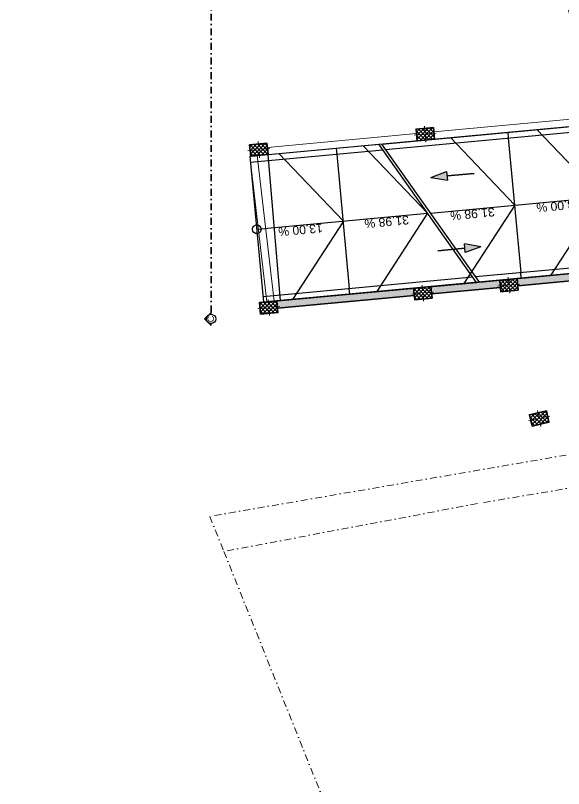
# Model space of a CAD drawing. Header units: millimetres. Extents: x -7085 to 93650, y -113521 to 35214.
# Drawn here: x 33311 to 52215, y -46773 to -20125 of the extents above; entities that cross this region are included whole.
import ezdxf
from ezdxf.enums import TextEntityAlignment as Align

# ---------------------------------------------------------------- set-up
doc = ezdxf.new("R2010")
doc.units = ezdxf.units.MM
doc.header["$MEASUREMENT"] = 0
doc.linetypes.add('Dot & Dashed', pattern=[502.708322, 238.125, -132.291667, 0, -132.291655])
doc.linetypes.add('Wipeout_Contour', pattern=[1000, 0, -1000])
for name, color, linetype in [('A - Muret', 7, 'Continuous'), ('A - Pllaka mbi bodrum', 7, 'Continuous'), ('A - Prerjet', 7, 'Continuous'), ('A - Shtyllat', 7, 'Continuous'), ('A -Polyline', 7, 'Continuous')]:
    doc.layers.add(name, color=color, linetype=linetype)
for name, color, linetype, lineweight, true_color in [('A - Muret_Pen_No__102', 7, 'Continuous', 13, 0xcccccc), ('A - Muret_Pen_No__82', 7, 'Continuous', 20, 0xaaaaaa), ('A - Parcelat_Pen_No__161', 7, 'Continuous', 13, 0x6a6a6a), ('A - Prerjet_Pen_No__48', 7, 'Continuous', 25, 0xa80f02), ('A - Prerjet_Pen_No__8', 7, 'Continuous', 35, 0xa80f02), ('A -Polyline_Pen_No__48', 7, 'Continuous', 25, 0xa80f02), ('A -Polyline_Pen_No__8', 7, 'Continuous', 35, 0xa80f02)]:
    doc.layers.add(name, color=color, linetype=linetype, lineweight=lineweight, true_color=true_color)
for name, color, linetype, lineweight in [('A - Muret_Pen_No__7', 7, 'Continuous', 35), ('A - Pllaka mbi bodrum_Pen_No__42', 8, 'Continuous', 25), ('A - Rampa_Pen_No__42', 8, 'Continuous', 25), ('A - Shtyllat_Pen_No__1', 7, 'Continuous', 13), ('A - Shtyllat_Pen_No__7', 7, 'Continuous', 35)]:
    doc.layers.add(name, color=color, linetype=linetype, lineweight=lineweight)
doc.styles.add('GENERATED_STYLE_2', font='')
doc.styles.get('GENERATED_STYLE_2').set_extended_font_data('Arial')
pattern_1 = [(45, (0, 0), (-68.94291, 68.94291), []), (135, (0, 0), (68.94291, 68.94291), [])]

# ---------------------------------------------------------------- blocks, each defined once
blk = doc.blocks.new('Slab_4', base_point=(52202, -19051))
at = {"layer": 'A - Pllaka mbi bodrum_Pen_No__42', "color": 8, "linetype": 'Continuous', "lineweight": 25, "flags": 128}
blk.add_lwpolyline([(52202, -19051), (4150, -19050), (4150, -24901), (27100, -24901), (27100, -53141), (34367, -53141), (34572, -54048), (58272, -48655), (58121, -47975), (60193, -47573), (56977, -33242), (55470, -33580), (54395, -28800), (53758, -28901), (42448, -29954), (42022, -24921), (53287, -23873)], close=True, dxfattribs=at)
blk = doc.blocks.new('Slab_9', base_point=(4150, -19050))
at = {"layer": 'A - Pllaka mbi bodrum_Pen_No__42', "color": 8, "linetype": 'Continuous', "lineweight": 25, "flags": 128}
blk.add_lwpolyline([(4150, -19050), (4150, -24901), (27100, -24901), (27100, -53141), (34367, -53141), (34572, -54048), (55898, -49195), (55730, -48438), (52543, -34237), (55470, -33580), (54395, -28800), (53758, -28901), (42448, -29954), (42022, -24921), (53287, -23873), (52202, -19051)], close=True, dxfattribs=at)
blk = doc.blocks.new('Wall_54', base_point=(41980, -29998))
at = {"layer": 'A - Muret_Pen_No__102', "linetype": 'Continuous', "lineweight": 0, "true_color": 0xcccccc}
for points in [[(54073, -28872), (50611, -29194), (50634, -29443), (54058, -29124), (54005, -28887)], [(47643, -29471), (47666, -29719), (50037, -29499), (50013, -29250)], [(42329, -29965), (42352, -30214), (47068, -29775), (47045, -29526)]]:
    blk.add_hatch(color=254, dxfattribs=at).paths.add_polyline_path(points)
at = {"layer": 'A - Muret_Pen_No__7', "color": 7, "linetype": 'Continuous', "lineweight": 35, "flags": 128}
for points in [[(54073, -28872), (50611, -29194)], [(50013, -29250), (47643, -29471)], [(50634, -29443), (54058, -29124)], [(47045, -29526), (42329, -29965)], [(47666, -29719), (50037, -29499)], [(42352, -30214), (47068, -29775)]]:
    blk.add_lwpolyline(points, dxfattribs=at)
blk = doc.blocks.new('Wall_55', base_point=(41980, -29998))
at = {"color": 254, "linetype": 'Wipeout_Contour', "lineweight": 0, "ltscale": 297032.448209}
blk.add_wipeout([(41400, -24979), (41980, -29998), (42229, -29975), (41649, -24956), (41425, -24977), (41425, -24977)], dxfattribs=at).dxf.layer = 'A - Muret'
at = {"layer": 'A - Muret_Pen_No__82', "color": 253, "linetype": 'Continuous', "lineweight": 20, "true_color": 0xaaaaaa, "flags": 128}
for points in [[(41400, -24979), (41425, -24977)], [(41400, -24979), (41980, -29998)], [(42229, -29975), (41649, -24956)]]:
    blk.add_lwpolyline(points, dxfattribs=at)
blk = doc.blocks.new('Wall_56', base_point=(42022, -24921))
at = {"color": 254, "linetype": 'Wipeout_Contour', "lineweight": 0, "ltscale": 426727.309071}
blk.add_wipeout([(47141, -24194), (41999, -24673), (42022, -24921), (52888, -23910), (52833, -23664), (47738, -24138), (47761, -24387), (47164, -24443)], dxfattribs=at).dxf.layer = 'A - Muret'
at = {"color": 254, "linetype": 'Wipeout_Contour', "lineweight": 0, "ltscale": 174903.280879}
blk.add_wipeout([(53234, -23627), (53289, -23872), (53266, -23624)], dxfattribs=at).dxf.layer = 'A - Muret'
at = {"layer": 'A - Muret_Pen_No__82', "color": 253, "linetype": 'Continuous', "lineweight": 20, "true_color": 0xaaaaaa, "flags": 128}
for points in [[(52833, -23664), (47738, -24138)], [(53266, -23624), (53234, -23627)], [(53289, -23872), (53266, -23624)], [(42022, -24921), (52888, -23910)], [(53289, -23873), (53289, -23872)], [(47141, -24194), (41999, -24673)], [(41999, -24673), (42022, -24921)]]:
    blk.add_lwpolyline(points, dxfattribs=at)
blk = doc.blocks.new('Column_101', base_point=(41705, -24750))
at = {"layer": 'A - Shtyllat', "linetype": 'Continuous', "lineweight": 0, "true_color": 0x000000}
h = blk.add_hatch(dxfattribs=at)
h.set_pattern_fill('Concrete_Block', color=18, style=0, pattern_type=2)
h.set_pattern_definition(pattern_1)
h.paths.add_polyline_path([(41985, -24523), (41388, -24579), (41425, -24977), (42022, -24921)])
at = {"layer": 'A - Shtyllat_Pen_No__1', "color": 7, "linetype": 'Continuous', "lineweight": 13}
for p, q in [((41697, -24670), (41679, -24471)), ((41625, -24758), (41327, -24785)), ((41785, -24743), (42083, -24715)), ((41712, -24830), (41731, -25029))]:
    blk.add_line(p, q, dxfattribs=at)
blk.add_point((41705, -24750), dxfattribs=at)
at = {"layer": 'A - Shtyllat_Pen_No__7', "color": 7, "linetype": 'Continuous', "lineweight": 35, "flags": 128}
blk.add_lwpolyline([(41985, -24523), (41388, -24579), (41425, -24977), (42022, -24921)], close=True, dxfattribs=at)
blk = doc.blocks.new('Column_102', base_point=(47444, -24216))
at = {"layer": 'A - Shtyllat', "linetype": 'Continuous', "lineweight": 0, "true_color": 0x000000}
h = blk.add_hatch(dxfattribs=at)
h.set_pattern_fill('Concrete_Block', color=18, style=0, pattern_type=2)
h.set_pattern_definition(pattern_1)
h.paths.add_polyline_path([(47724, -23989), (47127, -24044), (47164, -24443), (47761, -24387)])
at = {"layer": 'A - Shtyllat_Pen_No__1', "color": 7, "linetype": 'Continuous', "lineweight": 13}
for p, q in [((47437, -24136), (47418, -23937)), ((47365, -24223), (47066, -24251)), ((47524, -24208), (47823, -24181)), ((47452, -24295), (47470, -24495))]:
    blk.add_line(p, q, dxfattribs=at)
blk.add_point((47444, -24216), dxfattribs=at)
at = {"layer": 'A - Shtyllat_Pen_No__7', "color": 7, "linetype": 'Continuous', "lineweight": 35, "flags": 128}
blk.add_lwpolyline([(47724, -23989), (47127, -24044), (47164, -24443), (47761, -24387)], close=True, dxfattribs=at)
blk = doc.blocks.new('Column_103', base_point=(47363, -29698))
at = {"layer": 'A - Shtyllat', "linetype": 'Continuous', "lineweight": 0, "true_color": 0x000000}
h = blk.add_hatch(dxfattribs=at)
h.set_pattern_fill('Concrete_Block', color=18, style=0, pattern_type=2)
h.set_pattern_definition(pattern_1)
h.paths.add_polyline_path([(47643, -29471), (47045, -29526), (47082, -29924), (47680, -29869)])
at = {"layer": 'A - Shtyllat_Pen_No__1', "color": 7, "linetype": 'Continuous', "lineweight": 13}
for p, q in [((47355, -29618), (47337, -29419)), ((47283, -29705), (46984, -29733)), ((47370, -29777), (47389, -29976)), ((47442, -29690), (47741, -29662))]:
    blk.add_line(p, q, dxfattribs=at)
blk.add_point((47363, -29698), dxfattribs=at)
at = {"layer": 'A - Shtyllat_Pen_No__7', "color": 7, "linetype": 'Continuous', "lineweight": 35, "flags": 128}
blk.add_lwpolyline([(47643, -29471), (47045, -29526), (47082, -29924), (47680, -29869)], close=True, dxfattribs=at)
blk = doc.blocks.new('Column_105', base_point=(51375, -34017))
at = {"layer": 'A - Shtyllat', "linetype": 'Continuous', "lineweight": 0, "true_color": 0x000000}
h = blk.add_hatch(dxfattribs=at)
h.set_pattern_fill('Concrete_Block', color=18, style=0, pattern_type=2)
h.set_pattern_definition(pattern_1)
h.paths.add_polyline_path([(51127, -34278), (51712, -34145), (51623, -33755), (51038, -33888)])
at = {"layer": 'A - Shtyllat_Pen_No__1', "color": 7, "linetype": 'Continuous', "lineweight": 13}
for p, q in [((51357, -33939), (51313, -33744)), ((51297, -34035), (51005, -34101)), ((51393, -34095), (51437, -34290)), ((51453, -33999), (51746, -33933))]:
    blk.add_line(p, q, dxfattribs=at)
blk.add_point((51375, -34017), dxfattribs=at)
at = {"layer": 'A - Shtyllat_Pen_No__7', "color": 7, "linetype": 'Continuous', "lineweight": 35, "flags": 128}
blk.add_lwpolyline([(51127, -34278), (51712, -34145), (51623, -33755), (51038, -33888)], close=True, dxfattribs=at)
blk = doc.blocks.new('Column_106', base_point=(50331, -29421))
at = {"layer": 'A - Shtyllat', "linetype": 'Continuous', "lineweight": 0, "true_color": 0x000000}
h = blk.add_hatch(dxfattribs=at)
h.set_pattern_fill('Concrete_Block', color=18, style=0, pattern_type=2)
h.set_pattern_definition(pattern_1)
h.paths.add_polyline_path([(50050, -29648), (50648, -29593), (50611, -29194), (50013, -29250)])
at = {"layer": 'A - Shtyllat_Pen_No__1', "color": 7, "linetype": 'Continuous', "lineweight": 13}
for p, q in [((50323, -29342), (50305, -29142)), ((50251, -29429), (49952, -29456)), ((50338, -29501), (50357, -29700)), ((50410, -29414), (50709, -29386))]:
    blk.add_line(p, q, dxfattribs=at)
blk.add_point((50331, -29421), dxfattribs=at)
at = {"layer": 'A - Shtyllat_Pen_No__7', "color": 7, "linetype": 'Continuous', "lineweight": 35, "flags": 128}
blk.add_lwpolyline([(50050, -29648), (50648, -29593), (50611, -29194), (50013, -29250)], close=True, dxfattribs=at)
blk = doc.blocks.new('Column_221', base_point=(42048, -30192))
at = {"layer": 'A - Shtyllat', "linetype": 'Continuous', "lineweight": 0, "true_color": 0x000000}
h = blk.add_hatch(dxfattribs=at)
h.set_pattern_fill('Concrete_Block', color=18, style=0, pattern_type=2)
h.set_pattern_definition(pattern_1)
h.paths.add_polyline_path([(42329, -29965), (41731, -30021), (41768, -30419), (42366, -30364)])
at = {"layer": 'A - Shtyllat_Pen_No__1', "color": 7, "linetype": 'Continuous', "lineweight": 13}
for p, q in [((42041, -30113), (42023, -29913)), ((41969, -30200), (41670, -30228)), ((42056, -30272), (42074, -30471)), ((42128, -30185), (42427, -30157))]:
    blk.add_line(p, q, dxfattribs=at)
blk.add_point((42048, -30192), dxfattribs=at)
at = {"layer": 'A - Shtyllat_Pen_No__7', "color": 7, "linetype": 'Continuous', "lineweight": 35, "flags": 128}
blk.add_lwpolyline([(42329, -29965), (41731, -30021), (41768, -30419), (42366, -30364)], close=True, dxfattribs=at)
blk = doc.blocks.new('Straight Ramp 22')
at = {"layer": 'A - Rampa_Pen_No__42', "color": 8, "linetype": 'Continuous', "lineweight": 25}
for p, q in [((0, -2525), (0, 2525)), ((0, 2525), (7378, 2525)), ((3000, 0), (1000, 2525)), ((2987, 2525), (2987, 2325)), ((5920, 0), (3920, 2525)), ((7378, 2525), (4462, -2525)), ((7478, 2525), (4562, -2525)), ((8941, 0), (6941, 2525)), ((7478, 2525), (11941, 2525)), ((8928, 2525), (8928, 2325)), ((11941, 0), (9941, 2525)), ((11941, -2525), (11941, 2525)), ((0, 2325), (7263, 2325)), ((0, 2325), (7263, 2325)), ((3000, 2325), (3000, -2325)), ((7363, 2325), (11941, 2325)), ((7363, 2325), (11941, 2325)), ((8941, 2325), (8941, -2325)), ((0, 0), (5920, 0)), ((1000, -2525), (3000, 0)), ((3920, -2525), (5920, 0)), ((6020, 0), (11941, 0)), ((6941, -2525), (8941, 0)), ((9941, -2525), (11941, 0)), ((0, -2325), (4578, -2325)), ((0, -2325), (4578, -2325)), ((2987, -2525), (2987, -2325)), ((4678, -2325), (11941, -2325)), ((4678, -2325), (11941, -2325)), ((8928, -2525), (8928, -2325)), ((0, -2525), (4462, -2525)), ((4562, -2525), (11941, -2525))]:
    blk.add_line(p, q, dxfattribs=at)
for start, end in [(0, 180), (180, 0)]:
    blk.add_arc((0, 0), 150, start, end, dxfattribs=at)
for p in [(2974, 2325), (8915, 2325), (2974, -2325), (8915, -2325)]:
    blk.add_point(p, dxfattribs=at)
at = {"layer": 'A - Rampa_Pen_No__42', "color": 8, "linetype": 'Continuous', "lineweight": 25, "style": 'GENERATED_STYLE_2'}
for tag, p in [('iCalculationMethod_0', (1500, 188)), ('percentage_0', (4485, 188)), ('percentage_1', (7456, 188)), ('iCalculationMethod_1', (10441, 188))]:
    blk.add_attdef(tag, text='', height=300, dxfattribs=at).set_placement(p, align=Align.MIDDLE_CENTER)
blk = doc.blocks.new('Polyline_13', base_point=(49132, -25567))
at = {"layer": 'A -Polyline_Pen_No__48', "linetype": 'Continuous', "lineweight": 25, "true_color": 0xa80f02}
blk.add_hatch(color=14, dxfattribs=at).paths.add_polyline_path([(47638, -25705), (48210, -25803), (48182, -25504)])
at = {"layer": 'A -Polyline_Pen_No__48', "color": 14, "linetype": 'Continuous', "lineweight": 25, "true_color": 0xa80f02}
for p, q in [((47638, -25705), (48182, -25504)), ((48182, -25504), (48210, -25803)), ((47638, -25705), (48210, -25803))]:
    blk.add_line(p, q, dxfattribs=at)
at = {"layer": 'A -Polyline_Pen_No__8', "color": 14, "linetype": 'Continuous', "lineweight": 35, "true_color": 0xa80f02, "flags": 128}
blk.add_lwpolyline([(49132, -25567), (48196, -25654)], dxfattribs=at)
blk = doc.blocks.new('Polyline_14', base_point=(47874, -28236))
at = {"layer": 'A -Polyline_Pen_No__48', "linetype": 'Continuous', "lineweight": 25, "true_color": 0xa80f02}
blk.add_hatch(color=14, dxfattribs=at).paths.add_polyline_path([(49367, -28097), (48796, -28000), (48824, -28298)])
at = {"layer": 'A -Polyline_Pen_No__48', "color": 14, "linetype": 'Continuous', "lineweight": 25, "true_color": 0xa80f02}
for p, q in [((49367, -28097), (48796, -28000)), ((48824, -28298), (48796, -28000)), ((49367, -28097), (48824, -28298))]:
    blk.add_line(p, q, dxfattribs=at)
at = {"layer": 'A -Polyline_Pen_No__8', "color": 14, "linetype": 'Continuous', "lineweight": 35, "true_color": 0xa80f02, "flags": 128}
blk.add_lwpolyline([(47874, -28236), (48810, -28149)], dxfattribs=at)
blk = doc.blocks.new('Cutting Plane_3', base_point=(40060, -30585))
at = {"layer": 'A - Prerjet_Pen_No__48', "color": 14, "linetype": 'Continuous', "lineweight": 25, "true_color": 0xa80f02}
for p, q in [((39835, 3865), (40060, 4090)), ((40060, 4090), (40060, 4024)), ((40060, 3640), (39835, 3865)), ((40060, 3705), (40060, 3640)), ((40060, -30360), (39835, -30585)), ((40060, -30426), (40060, -30360)), ((39835, -30585), (40060, -30810)), ((40060, -30810), (40060, -30744))]:
    blk.add_line(p, q, dxfattribs=at)
for centre in [(40060, 3865), (40060, -30585)]:
    blk.add_circle(centre, 159, dxfattribs=at)
at = {"layer": 'A - Prerjet_Pen_No__8', "color": 14, "linetype": 'Dot & Dashed', "lineweight": 35, "true_color": 0xa80f02}
blk.add_line((40060, -30360), (40060, 3640), dxfattribs=at)
at = {"layer": 'A - Prerjet_Pen_No__48', "color": 14, "lineweight": 25, "true_color": 0xa80f02, "char_height": 225, "rotation": 90, "style": 'GENERATED_STYLE_2'}
for s, insert, attachment_point in [('\\A1;{\\pql;\\pt0;\\fArial|b0|i0|c0|p34;C}', (40163, 3753), 7), ('\\A1;{\\pqr;\\pt0;\\fArial|b0|i0|c0|p34;C}', (40163, -30474), 9)]:
    blk.add_mtext(s, dxfattribs=dict(at, insert=insert, attachment_point=attachment_point))

msp = doc.modelspace()

# ---------------------------------------------------------------- linework, layer by layer
at = {"layer": 'A - Parcelat_Pen_No__161', "color": 251, "linetype": 'Dot & Dashed', "lineweight": 13, "true_color": 0x6a6a6a}
for points in [[(56270, -34597), (40012, -37392)], [(63082, -34620), (49243, -36950)], [(49243, -36950), (40501, -38599)], [(40012, -37392), (40501, -38599)], [(40501, -38599), (45246, -50435)]]:
    msp.add_lwpolyline(points, dxfattribs=at)

# ---------------------------------------------------------------- block references
at = {"layer": 'A - Muret', "color": 7, "lineweight": 35}
msp.add_blockref('Wall_54', (41980, -29998), dxfattribs=at)
at = {"layer": 'A - Pllaka mbi bodrum', "color": 8, "linetype": 'Continuous', "lineweight": 25}
for name, p in [('Slab_4', (52202, -19051)), ('Slab_9', (4150, -19050))]:
    msp.add_blockref(name, p, dxfattribs=at)
at = {"layer": 'A - Prerjet', "color": 14, "lineweight": 35, "true_color": 0xa80f02}
msp.add_blockref('Cutting Plane_3', (40060, -30585), dxfattribs=at)
at = {"layer": 'A - Shtyllat', "color": 7, "lineweight": 35}
for name, p in [('Column_106', (50331, -29421)), ('Column_103', (47363, -29698)), ('Column_105', (51375, -34017))]:
    msp.add_blockref(name, p, dxfattribs=at)
at = {"layer": 'A -Polyline', "color": 14, "linetype": 'Continuous', "lineweight": 35, "true_color": 0xa80f02}
for name, p in [('Polyline_13', (49132, -25567)), ('Polyline_14', (47874, -28236))]:
    msp.add_blockref(name, p, dxfattribs=at)

# ---------------------------------------------------------------- next in the draw order: block references
at = {"layer": 'A - Muret', "color": 7, "lineweight": 35}
msp.add_blockref('Wall_55', (41980, -29998), dxfattribs=at)

# ---------------------------------------------------------------- next in the draw order: block references
msp.add_blockref('Wall_56', (42022, -24921), dxfattribs=at)
at = {"layer": 'A - Shtyllat', "color": 7, "lineweight": 35}
msp.add_blockref('Column_221', (42048, -30192), dxfattribs=at)

# ---------------------------------------------------------------- next in the draw order: block references
at = {"layer": 'A - Rampa_Pen_No__42', "color": 8, "linetype": 'Continuous', "lineweight": 25}
ref = msp.add_blockref('Straight Ramp 22', (41634, -27494), dxfattribs=dict(at, xscale=-0.9999999999999998, zscale=1000, rotation=185.3191829651347))
ref.add_attrib('iCalculationMethod', '13.00 %', dxfattribs={"color": 8, "linetype": 'Continuous', "lineweight": 25, "height": 300, "rotation": 185.3192, "style": 'GENERATED_STYLE_2'}).set_placement((43144, -27519), align=Align.MIDDLE_CENTER)
ref.add_attrib('iCalculationMethod_1', '13.00 %', dxfattribs={"color": 8, "linetype": 'Continuous', "lineweight": 25, "height": 300, "rotation": 185.3192, "style": 'GENERATED_STYLE_2'}).set_placement((52046, -26690), align=Align.MIDDLE_CENTER)
ref.add_attrib('percentage', '31.98 %', dxfattribs={"color": 8, "linetype": 'Continuous', "lineweight": 25, "height": 300, "rotation": 185.3192, "style": 'GENERATED_STYLE_2'}).set_placement((46116, -27242), align=Align.MIDDLE_CENTER)
ref.add_attrib('percentage_1', '31.98 %', dxfattribs={"color": 8, "linetype": 'Continuous', "lineweight": 25, "height": 300, "rotation": 185.3192, "style": 'GENERATED_STYLE_2'}).set_placement((49074, -26967), align=Align.MIDDLE_CENTER)
at = {"layer": 'A - Shtyllat', "color": 7, "lineweight": 35}
for name, p in [('Column_102', (47444, -24216)), ('Column_101', (41705, -24750))]:
    msp.add_blockref(name, p, dxfattribs=at)

doc.saveas('drawing.dxf')
